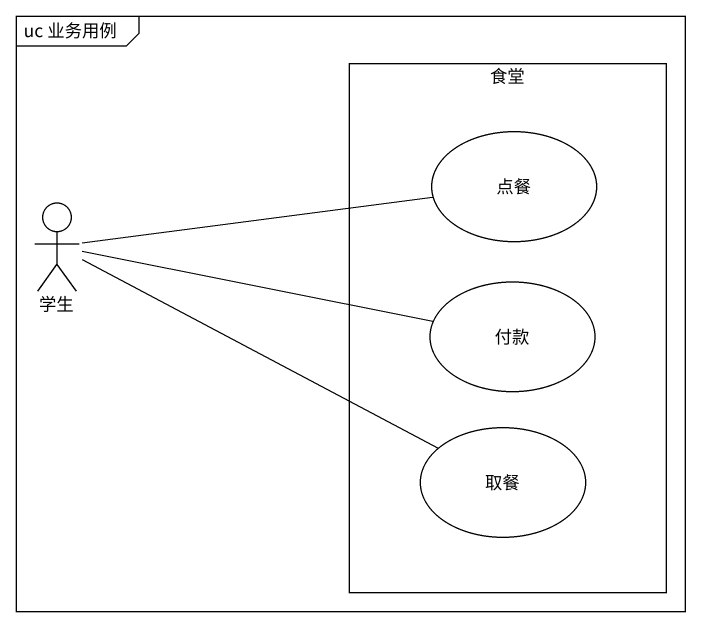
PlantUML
@startuml
mainframe uc 业务用例
rectangle 食堂 {
  usecase 点餐
  usecase 付款
  usecase 取餐
}
actor 学生
学生 -right- 点餐
学生 -right- 付款
学生 -right- 取餐
@enduml
